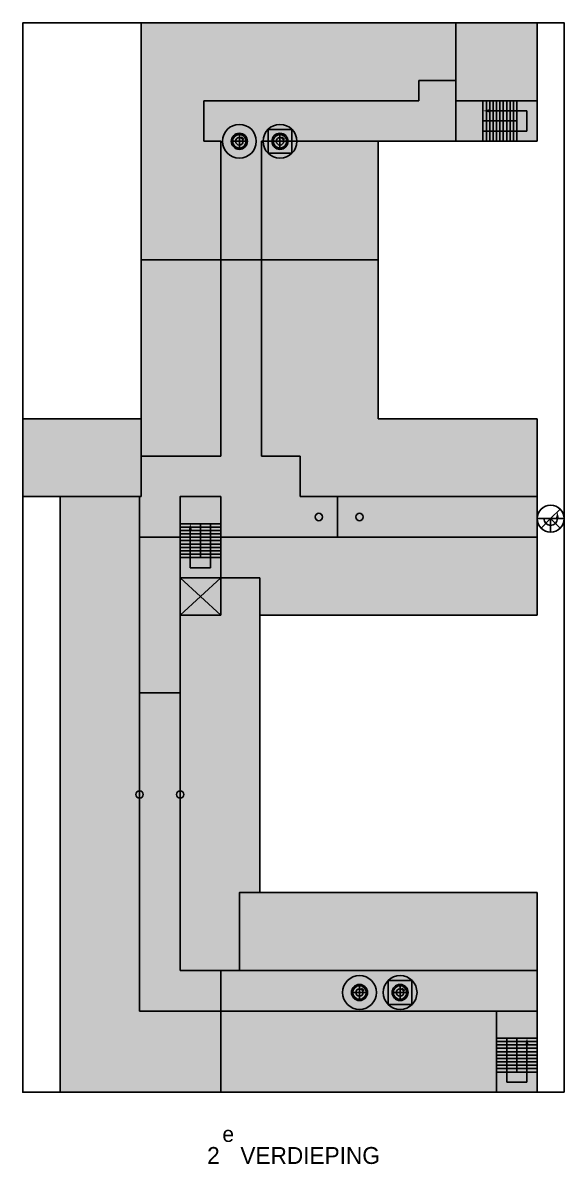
# Model space of a CAD drawing. Header units: millimetres. Extents: x 0 to 619, y 0 to 373.
# Drawn here: x 459.1 to 619.1, y 35.8 to 373 of the extents above; entities that cross this region are included whole.
import ezdxf
from ezdxf.enums import TextEntityAlignment as Align

# ---------------------------------------------------------------- set-up
doc = ezdxf.new("R2010")
doc.units = ezdxf.units.MM
for name, color, linetype in [('25', 7, 'Continuous'), ('35', 2, 'Continuous'), ('50', 3, 'Continuous'), ('ELEKTR', 7, 'Continuous'), ('FREESGAT', 7, 'Continuous'), ('GAT', 2, 'Continuous'), ('GATM', 2, 'Continuous'), ('Kleurhulp', 4, 'Continuous'), ('Lenskleur', 7, 'Continuous'), ('LIJST', 1, 'Continuous'), ('Ral 1108', 160, 'Continuous'), ('Ral 3020', 22, 'Continuous'), ('Ral 5103', 152, 'Continuous'), ('Ral 5112', 192, 'Continuous'), ('Ral 5113', 202, 'Continuous'), ('Ral 6027', 74, 'Continuous'), ('REF', 40, 'Continuous'), ('TEKST', 7, 'Continuous')]:
    doc.layers.add(name, color=color, linetype=linetype)
doc.styles.add('UV55', font='')
doc.styles.get('UV55').set_extended_font_data('Univers 55')

# ---------------------------------------------------------------- blocks, each defined once
blk = doc.blocks.new('FIRE')
at = {"layer": 'Lenskleur'}
h = blk.add_hatch(color=256, dxfattribs=at)
h.dxf.hatch_style = 1
h.set_gradient(color1=(252, 32, 3), color2=(254, 166, 154), rotation=270, centered=1, tint=1, name='SPHERICAL')
h.paths.add_polyline_path([(2.5, 0, 1), (-2.5, 0, 1)])
at = {"layer": 'GAT'}
for p, q in [((-2, 0), (2, 0)), ((0, 2), (0, -2))]:
    blk.add_line(p, q, dxfattribs=at)
blk.add_circle((0, 0), 2, dxfattribs=at)
at = {"layer": 'GATM'}
for p, q in [((-2, 0), (2, 0)), ((0, 2), (0, -2))]:
    blk.add_line(p, q, dxfattribs=at)
blk.add_circle((0, 0), 2, dxfattribs=at)
at = {"layer": 'LIJST', "const_width": 0.475}
blk.add_lwpolyline([(0.48, 1.22, -0.135695), (1.34, 0.47, -1)], format="xyb", dxfattribs=at)
at = {"layer": 'LIJST'}
blk.add_circle((0, 0), 2.38, dxfattribs=at)
at = {"layer": 'REF'}
blk.add_circle((0, 0), 5, dxfattribs=at)
at = {"layer": 'ELEKTR', "flags": 9}
blk.add_attdef('ART_CODE', text='', height=1.5, dxfattribs=at).set_placement((-0.91, 6.06), align=Align.CENTER)
blk = doc.blocks.new('MANUAL FIRE')
at = {"layer": '25'}
h = blk.add_hatch(color=256, dxfattribs=at)
h.dxf.hatch_style = 1
h.paths.add_polyline_path([(3.5, 3.5), (-3.5, 3.5), (-3.5, -3.5), (3.5, -3.5)])
h.paths.add_polyline_path([(2.2, 0, -1), (-2.2, 0, -1)], flags=16)
at = {"layer": 'Lenskleur'}
h = blk.add_hatch(color=256, dxfattribs=at)
h.dxf.hatch_style = 1
h.set_gradient(color1=(252, 32, 3), color2=(254, 166, 154), rotation=270, centered=1, tint=1, name='SPHERICAL')
h.paths.add_polyline_path([(2.5, 0, 1), (-2.5, 0, 1)])
at = {"layer": '25'}
blk.add_lwpolyline([(3.5, -3.5), (-3.5, -3.5), (-3.5, 3.5), (3.5, 3.5)], close=True, dxfattribs=at)
at = {"layer": 'GAT'}
for p, q in [((-2, 0), (2, 0)), ((0, 2), (0, -2))]:
    blk.add_line(p, q, dxfattribs=at)
blk.add_circle((0, 0), 2, dxfattribs=at)
at = {"layer": 'GATM'}
for p, q in [((-2, 0), (2, 0)), ((0, 2), (0, -2))]:
    blk.add_line(p, q, dxfattribs=at)
blk.add_circle((0, 0), 2, dxfattribs=at)
at = {"layer": 'LIJST', "const_width": 0.475}
blk.add_lwpolyline([(0.48, 1.22, -0.135695), (1.34, 0.47, -1)], format="xyb", dxfattribs=at)
at = {"layer": 'LIJST'}
blk.add_circle((0, 0), 2.38, dxfattribs=at)
at = {"layer": 'REF'}
blk.add_circle((0, 0), 5, dxfattribs=at)
at = {"layer": 'ELEKTR', "flags": 9}
blk.add_attdef('ART_CODE', text='', height=1.5, dxfattribs=at).set_placement((-0.91, 6.06), align=Align.CENTER)

msp = doc.modelspace()

# ---------------------------------------------------------------- hatches: boundary and pattern name
at = {"layer": 'Ral 1108'}
h = msp.add_hatch(color=256, dxfattribs=at)
h.dxf.hatch_style = 1
h.paths.add_polyline_path([(587.06, 350.02), (587.06, 338.02), (611.06, 338.02), (611.06, 350.02)])
h = msp.add_hatch(color=256, dxfattribs=at)
h.dxf.hatch_style = 1
h.paths.add_polyline_path([(505.56, 233.02), (505.56, 221.02), (505.56, 209.02), (517.56, 209.02), (517.56, 233.02)])
h = msp.add_hatch(color=256, dxfattribs=at)
h.dxf.hatch_style = 1
h.paths.add_polyline_path([(599.06, 81.02), (599.06, 57.02), (611.06, 57.02), (611.06, 81.02)])
at = {"layer": 'Ral 3020'}
h = msp.add_hatch(color=256, dxfattribs=at)
h.dxf.hatch_style = 1
h.paths.add_polyline_path([(505.56, 209.02), (505.56, 198.02), (517.56, 198.02), (517.56, 209.02)])
at = {"layer": 'Ral 5103'}
h = msp.add_hatch(color=256, dxfattribs=at)
h.dxf.hatch_style = 1
h.paths.add_polyline_path([(494.06, 303.02), (494.06, 256.02), (459.06, 256.02), (459.06, 233.02), (470.06, 233.02), (493.56, 233.02), (493.56, 221.02), (505.56, 221.02), (505.56, 233.02), (517.56, 233.02), (517.56, 209.02), (529.06, 209.02), (529.06, 198.02), (611.06, 198.02), (611.06, 256.02), (564.06, 256.02), (564.06, 303.02)])
at = {"layer": 'Ral 5112'}
h = msp.add_hatch(color=256, dxfattribs=at)
h.dxf.hatch_style = 1
h.paths.add_polyline_path([(529.06, 116.02), (523.06, 116.02), (523.06, 93.02), (517.56, 93.02), (517.56, 57.02), (599.06, 57.02), (599.06, 81.02), (611.06, 81.02), (611.06, 116.02)])
at = {"layer": 'Ral 5113'}
h = msp.add_hatch(color=256, dxfattribs=at)
h.dxf.hatch_style = 1
h.paths.add_polyline_path([(470.06, 233.02), (470.06, 57.02), (517.56, 57.02), (517.56, 93.02), (523.06, 93.02), (523.06, 116.02), (529.06, 116.02), (529.06, 198.02), (529.06, 209.02), (517.56, 209.02), (517.56, 198.02), (505.56, 198.02), (505.56, 221.02), (493.56, 221.02), (493.56, 233.02)])
at = {"layer": 'Ral 6027'}
h = msp.add_hatch(color=256, dxfattribs=at)
h.dxf.hatch_style = 1
h.paths.add_polyline_path([(494.06, 373.02), (494.06, 303.02), (564.06, 303.02), (564.06, 338.02), (587.06, 338.02), (587.06, 350.02), (611.06, 350.02), (611.06, 373.02)])

# ---------------------------------------------------------------- linework, layer by layer
at = {"layer": '25'}
for p, q in [((595.06, 350.02), (595.06, 344.02)), ((596.06, 350.02), (596.06, 344.02)), ((597.06, 350.02), (597.06, 344.02)), ((598.06, 350.02), (598.06, 344.02)), ((599.06, 350.02), (599.06, 344.02)), ((600.06, 350.02), (600.06, 344.02)), ((601.06, 350.02), (601.06, 344.02)), ((602.06, 350.02), (602.06, 344.02)), ((603.06, 350.02), (603.06, 344.02)), ((604.06, 350.02), (604.06, 344.02)), ((605.06, 350.02), (605.06, 344.02)), ((595.06, 344.02), (595.06, 338.02)), ((596.06, 344.02), (596.06, 338.02)), ((597.06, 347.02), (608.06, 347.02)), ((597.06, 344.02), (597.06, 338.02)), ((598.06, 344.02), (598.06, 338.02)), ((599.06, 344.02), (599.06, 338.02)), ((600.06, 344.02), (600.06, 338.02)), ((601.06, 344.02), (601.06, 338.02)), ((602.06, 344.02), (602.06, 338.02)), ((603.06, 344.02), (603.06, 338.02)), ((604.06, 344.02), (604.06, 338.02)), ((605.06, 344.02), (605.06, 338.02)), ((608.06, 347.02), (608.06, 341.02)), ((608.06, 341.02), (595.06, 341.02)), ((615.06, 226.52), (617.89, 229.35)), ((615.06, 226.52), (611.06, 226.52)), ((615.06, 226.52), (612.23, 223.7)), ((619.06, 226.52), (615.06, 226.52)), ((615.06, 226.52), (615.06, 222.52)), ((615.06, 226.52), (617.89, 223.7)), ((505.56, 225.02), (511.56, 225.02)), ((505.56, 224.02), (511.56, 224.02)), ((505.56, 223.02), (511.56, 223.02)), ((508.56, 223.02), (508.56, 212.02)), ((511.56, 225.02), (517.56, 225.02)), ((511.56, 224.02), (517.56, 224.02)), ((511.56, 223.02), (517.56, 223.02)), ((514.56, 212.02), (514.56, 225.02)), ((505.56, 222.02), (511.56, 222.02)), ((505.56, 221.02), (511.56, 221.02)), ((505.56, 220.02), (511.56, 220.02)), ((511.56, 222.02), (517.56, 222.02)), ((511.56, 221.02), (517.56, 221.02)), ((511.56, 220.02), (517.56, 220.02)), ((505.56, 219.02), (511.56, 219.02)), ((505.56, 218.02), (511.56, 218.02)), ((505.56, 217.02), (511.56, 217.02)), ((505.56, 216.02), (511.56, 216.02)), ((511.56, 219.02), (517.56, 219.02)), ((511.56, 218.02), (517.56, 218.02)), ((511.56, 217.02), (517.56, 217.02)), ((511.56, 216.02), (517.56, 216.02)), ((505.56, 215.02), (511.56, 215.02)), ((511.56, 215.02), (517.56, 215.02)), ((508.56, 212.02), (514.56, 212.02)), ((505.56, 209.02), (517.56, 198.02)), ((517.56, 209.02), (505.56, 198.02)), ((605.06, 73.02), (599.06, 73.02)), ((605.06, 72.02), (599.06, 72.02)), ((605.06, 71.02), (599.06, 71.02)), ((602.06, 60.02), (602.06, 73.02)), ((611.06, 73.02), (605.06, 73.02)), ((611.06, 72.02), (605.06, 72.02)), ((611.06, 71.02), (605.06, 71.02)), ((608.06, 71.02), (608.06, 60.02)), ((605.06, 70.02), (599.06, 70.02)), ((605.06, 69.02), (599.06, 69.02)), ((605.06, 68.02), (599.06, 68.02)), ((611.06, 70.02), (605.06, 70.02)), ((611.06, 69.02), (605.06, 69.02)), ((611.06, 68.02), (605.06, 68.02)), ((605.06, 67.02), (599.06, 67.02)), ((605.06, 66.02), (599.06, 66.02)), ((605.06, 65.02), (599.06, 65.02)), ((611.06, 67.02), (605.06, 67.02)), ((611.06, 66.02), (605.06, 66.02)), ((611.06, 65.02), (605.06, 65.02)), ((605.06, 64.02), (599.06, 64.02)), ((605.06, 63.02), (599.06, 63.02)), ((611.06, 64.02), (605.06, 64.02)), ((611.06, 63.02), (605.06, 63.02)), ((608.06, 60.02), (602.06, 60.02))]:
    msp.add_line(p, q, dxfattribs=at)
msp.add_arc((615.06, 226.52), 2, 180, 0, dxfattribs=at)
for points in [[(597.06, 347.52), (595.06, 347.02), (597.06, 346.52)], [(617.56, 226.52), (617.06, 228.52), (616.56, 226.52)], [(508.06, 223.02), (508.56, 225.02), (509.06, 223.02)], [(608.56, 71.02), (608.06, 73.02), (607.56, 71.02)]]:
    msp.add_solid(points, dxfattribs=at)
at = {"layer": '35'}
for p, q in [((587.06, 373.02), (587.06, 338.02)), ((576.06, 350.02), (576.06, 356.02)), ((576.06, 356.02), (587.06, 356.02)), ((512.56, 350.02), (576.06, 350.02)), ((512.56, 338.02), (512.56, 350.02)), ((587.06, 350.02), (611.06, 350.02)), ((605.06, 344.02), (595.06, 344.02)), ((517.56, 338.02), (512.56, 338.02)), ((517.56, 338.02), (517.56, 245.02)), ((529.56, 245.02), (529.56, 338.02)), ((564.06, 338.02), (529.56, 338.02)), ((494.06, 303.02), (564.06, 303.02)), ((494.06, 233.02), (494.06, 256.02)), ((494.06, 245.02), (517.56, 245.02)), ((541.06, 245.02), (529.56, 245.02)), ((541.06, 233.02), (541.06, 245.02)), ((494.06, 233.02), (470.06, 233.02)), ((493.56, 81.02), (493.56, 233.02)), ((505.56, 93.02), (505.56, 233.02)), ((505.56, 233.02), (517.56, 233.02)), ((517.56, 233.02), (517.56, 209.02)), ((611.06, 233.02), (541.06, 233.02)), ((552.06, 233.02), (552.06, 221.02)), ((511.56, 215.02), (511.56, 225.02)), ((493.56, 221.02), (505.56, 221.02)), ((517.56, 221.02), (611.06, 221.02)), ((517.56, 209.02), (505.56, 209.02)), ((517.56, 209.02), (517.56, 198.02)), ((517.56, 209.02), (529.06, 209.02)), ((529.06, 209.02), (529.06, 198.02)), ((517.56, 198.02), (505.56, 198.02)), ((493.56, 175.02), (505.56, 175.02)), ((529.06, 116.02), (523.06, 116.02)), ((523.06, 116.02), (523.06, 93.02)), ((505.56, 93.02), (611.06, 93.02)), ((517.56, 93.02), (517.56, 57.02)), ((611.06, 81.02), (493.56, 81.02)), ((599.06, 57.02), (599.06, 81.02)), ((605.06, 63.02), (605.06, 73.02))]:
    msp.add_line(p, q, dxfattribs=at)
msp.add_circle((615.06, 226.52), 4, dxfattribs=at)
at = {"layer": '50'}
for p, q in [((611.06, 373.02), (494.06, 373.02)), ((494.06, 373.02), (494.06, 256.02)), ((611.06, 338.02), (611.06, 373.02)), ((564.06, 256.02), (564.06, 338.02)), ((564.06, 338.02), (611.06, 338.02)), ((494.06, 256.02), (459.06, 256.02)), ((459.06, 233.02), (459.06, 256.02)), ((611.06, 256.02), (564.06, 256.02)), ((611.06, 198.02), (611.06, 256.02)), ((470.06, 233.02), (459.06, 233.02)), ((470.06, 233.02), (470.06, 57.02)), ((529.06, 116.02), (529.06, 198.02)), ((529.06, 198.02), (611.06, 198.02)), ((611.06, 116.02), (529.06, 116.02)), ((611.06, 57.02), (611.06, 116.02)), ((470.06, 57.02), (611.06, 57.02))]:
    msp.add_line(p, q, dxfattribs=at)
at = {"layer": 'FREESGAT'}
for centre in [(523.06, 338.02), (535.06, 338.02), (546.56, 227.02), (558.56, 227.02), (493.56, 145.02), (505.56, 145.02), (558.56, 86.52), (570.56, 86.52)]:
    msp.add_circle(centre, 1.1, dxfattribs=at)
at = {"layer": 'Kleurhulp'}
for points in [[(587.06, 338.02), (587.06, 350.02), (611.06, 350.02)], [(494.06, 303.02), (564.06, 303.02)], [(470.06, 233.02), (493.56, 233.02), (493.56, 221.02), (505.56, 221.02), (505.56, 198.02), (517.56, 198.02), (517.56, 209.02), (529.06, 209.02), (529.06, 198.02)], [(505.56, 221.02), (505.56, 233.02), (517.56, 233.02), (517.56, 209.02)], [(517.56, 57.02), (517.56, 93.02), (523.06, 93.02), (523.06, 116.02), (529.06, 116.02)], [(599.06, 57.02), (599.06, 81.02), (611.06, 81.02)]]:
    msp.add_lwpolyline(points, dxfattribs=at)
msp.add_lwpolyline([(505.56, 198.02), (505.56, 209.02), (517.56, 209.02), (517.56, 198.02)], close=True, dxfattribs=at)
at = {"layer": 'REF', "color": 4}
msp.add_lwpolyline([(619.06, 57.02), (619.06, 373.02), (459.06, 373.02), (459.06, 57.02)], close=True, dxfattribs=at)

# ---------------------------------------------------------------- block references
at = {"layer": '25'}
for name, p in [('FIRE', (523.06, 338.02)), ('MANUAL FIRE', (535.06, 338.02)), ('MANUAL FIRE', (570.56, 86.52)), ('FIRE', (558.56, 86.52))]:
    msp.add_blockref(name, p, dxfattribs=at)

# ---------------------------------------------------------------- texts
at = {"layer": 'TEKST', "insert": (539.06, 47.02), "char_height": 5, "width": 138.311, "attachment_point": 2, "style": 'UV55'}
msp.add_mtext('2{\\W0.5;\\T0.8; \\H0.93x;\\W1;\\T1;\\Se^ ;\\H1.07527x; VERDIEPING}', dxfattribs=at)

doc.saveas('drawing.dxf')
